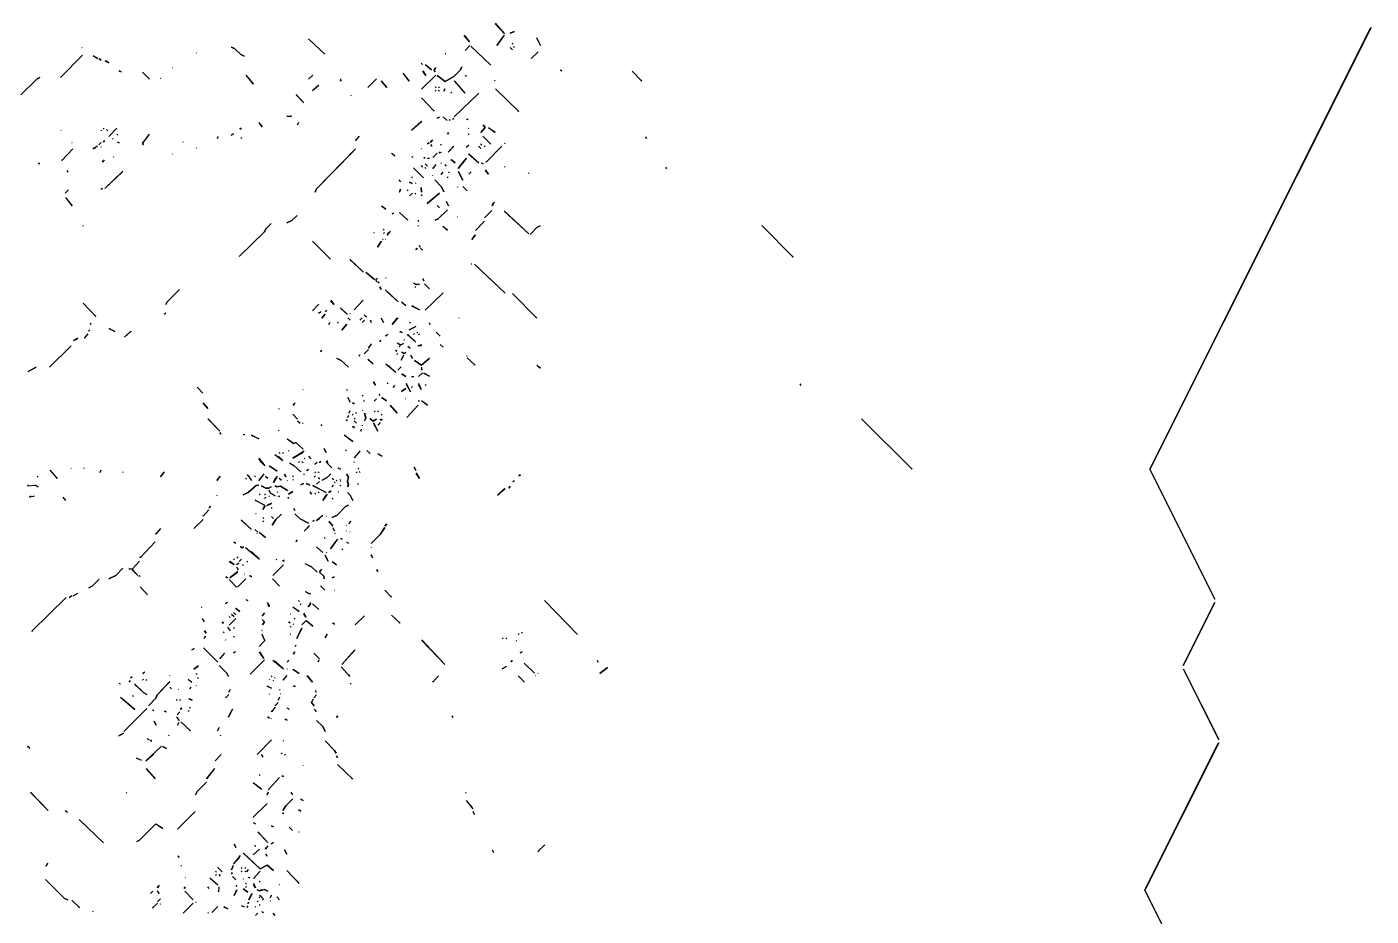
# Model space of a CAD drawing. Extents: x 1 to 2775, y -31 to 2075.
# Drawn here: x 2141.6 to 2613.7, y 638.9 to 951.4 of the extents above; entities that cross this region are included whole.
import ezdxf

# ---------------------------------------------------------------- set-up
doc = ezdxf.new("R2010")
doc.units = 0
doc.layers.add('LINEWORK', color=4, linetype='CONTINUOUS')

msp = doc.modelspace()

# ---------------------------------------------------------------- linework, layer by layer
at = {"layer": 'LINEWORK'}
for points in [[(2306, 952.6667), (2309.3333, 949), (2306, 952.5)], [(2312.6667, 949.8333), (2311.3333, 949.1667), (2312.8333, 949.8333)], [(2613.6667, 951.1667), (2536, 796), (2558.8333, 750.3333), (2536, 796), (2613.5, 951)], [(2213.3333, 944.3333), (2214.5, 943.8333), (2216.6667, 941.6667), (2217.8333, 941.1667), (2216.6667, 941.6667), (2214.5, 943.8333), (2213.5, 944.3333)], [(2240.5, 947.1667), (2246.1667, 941.8333), (2240.6667, 947)], [(2295.1667, 948.5), (2297, 946.1667), (2295.1667, 948.3333)], [(2297.1667, 944.8333), (2295.5, 943.1667)], [(2297.5, 944.6667), (2304.5, 938), (2297.6667, 944.5)], [(2309.1667, 948.5), (2306.6667, 944.8333), (2309.1667, 948.3333)], [(2312, 945.6667), (2312.3333, 945.3333)], [(2312.5, 944.5), (2312.8333, 944.1667)], [(2320.5, 947.6667), (2322, 944.8333), (2320.6667, 947.5)], [(2161.1667, 941.5), (2153.3333, 933.6667)], [(2160.8333, 944.1667), (2161, 944)], [(2164.8333, 941.3333), (2166.3333, 940.3333), (2165, 941.1667)], [(2166.8333, 940.3333), (2167.6667, 939.6667), (2167, 940.1667)], [(2169, 939.5), (2170.3333, 938.8333), (2169.1667, 939.5)], [(2201.1667, 942.3333), (2201, 942.1667)], [(2288.5, 942), (2288.6667, 942)], [(2311.3333, 944.1667), (2312.1667, 943.3333)], [(2321.1667, 942.6667), (2318.6667, 940.3333), (2321, 942.5)], [(2173.8333, 936), (2174.6667, 935.6667), (2174, 936)], [(2182.1667, 935.5), (2184.6667, 933)], [(2192.8333, 937.1667), (2192.6667, 937)], [(2273.6667, 935.1667), (2275.8333, 932.3333), (2273.8333, 935)], [(2280, 938.6667), (2280.5, 938.1667)], [(2280.6667, 936), (2281.6667, 934.3333), (2280.6667, 935.8333)], [(2281.5, 938.1667), (2283.6667, 936.3333), (2281.6667, 938)], [(2285.1667, 937.1667), (2284.6667, 936.3333), (2285, 935.6667), (2284.6667, 936.1667), (2285, 937)], [(2294.3333, 937.3333), (2293.8333, 936.3333), (2291.5, 934), (2288.5, 932.1667), (2285.6667, 934.3333), (2288.5, 932.1667), (2291.5, 934), (2293.8333, 936.3333), (2294.1667, 937.1667)], [(2328.8333, 936.3333), (2329.5, 936), (2329, 936.1667)], [(2354.1667, 935.8333), (2357.5, 932.3333), (2357.3333, 932.6667)], [(2146.1667, 933.6667), (2145.1667, 933.1667), (2139.5, 927.5), (2145.1667, 933.1667), (2146, 933.5)], [(2188.5, 933.3333), (2188.3333, 933.1667)], [(2218.5, 934.5), (2221.1667, 931.3333), (2218.6667, 934.3333)], [(2242, 934.5), (2240.5, 933)], [(2244.1667, 931), (2241.8333, 929), (2244, 930.8333)], [(2251.6667, 933.1667), (2251.8333, 932.3333), (2251.6667, 932.6667)], [(2264.3333, 933.1667), (2261.3333, 930.1667)], [(2266, 932.5), (2268, 930.1667), (2266.1667, 932.3333)], [(2285.1667, 934.5), (2280.1667, 929.5)], [(2285, 930.3333), (2285.3333, 930)], [(2286.5, 930.3333), (2286.1667, 930)], [(2291.6667, 932.5), (2295.5, 928.1667), (2291.8333, 932.3333)], [(2295.5, 934.5), (2296, 934)], [(2305.8333, 932.6667), (2306, 932.5)], [(2236.1667, 927.6667), (2238.8333, 924.6667), (2236.1667, 927.5)], [(2255.3333, 927.5), (2255.5, 927.3333)], [(2280.1667, 926.5), (2284.6667, 921.8333), (2284.5, 922.1667)], [(2285.3333, 929.1667), (2285, 928.8333)], [(2286.1667, 929.1667), (2286.5, 928.8333)], [(2288.3333, 929.6667), (2288, 928.8333), (2288.3333, 929.5)], [(2290.8333, 928.5), (2290.5, 928.1667)], [(2300.3333, 928.1667), (2291.6667, 919.8333), (2300.1667, 928)], [(2306.1667, 929.6667), (2314.3333, 921.6667), (2314, 921.8333)], [(2223, 917.8333), (2224.1667, 916.3333), (2223.1667, 917.6667)], [(2234.5, 920.1667), (2234, 919.8333), (2232.8333, 920), (2234.3333, 920)], [(2237, 917.8333), (2236.6667, 917), (2237, 917.6667)], [(2280.1667, 918.3333), (2276.6667, 915.1667), (2280.3333, 918.3333)], [(2286.3333, 919.6667), (2285.6667, 919.3333), (2286.5, 919.6667)], [(2287.8333, 919.8333), (2289.1667, 918.5)], [(2290.1667, 918.8333), (2289.8333, 918.6667), (2290.3333, 918.8333)], [(2291.5, 919.1667), (2291.1667, 919), (2291.6667, 919.1667)], [(2296, 919), (2296.5, 918.8333), (2296.1667, 919)], [(2301.8333, 917), (2302.5, 916), (2301, 914.3333), (2302.5, 916), (2301.6667, 916.8333)], [(2303.6667, 916), (2306, 914.3333), (2303.8333, 915.8333)], [(2153.5, 915.1667), (2153.6667, 915)], [(2167.6667, 915.1667), (2167.6667, 914.8333)], [(2168.3333, 915.8333), (2168.6667, 915.5)], [(2169, 911.3333), (2168.3333, 911), (2168.8333, 911.1667)], [(2169.5, 915.3333), (2170, 914.8333)], [(2173.1667, 915.8333), (2170.3333, 912.8333), (2173, 915.6667)], [(2171.6667, 912.1667), (2171.8333, 912)], [(2173.1667, 913.6667), (2173.5, 913.3333)], [(2184.5, 913.6667), (2182.1667, 910.5), (2182.5, 910), (2182.1667, 910.5), (2184, 912.6667), (2184.3333, 913.5)], [(2208.6667, 912.8333), (2208.5, 912.1667), (2208.6667, 912.5)], [(2214.1667, 913.8333), (2213.3333, 913.3333), (2214, 913.6667)], [(2216.8333, 915.8333), (2216.3333, 915.5), (2217, 915.8333)], [(2216.6667, 912.5), (2217, 912.1667)], [(2258.3333, 913), (2257, 911.5), (2257.1667, 911.8333)], [(2284, 911.6667), (2283.3333, 910.8333), (2283.8333, 911.5)], [(2289.3333, 914.3333), (2289.6667, 913.6667), (2289.3333, 914.1667)], [(2296.5, 913.8333), (2296.8333, 913.5)], [(2296.6667, 915.8333), (2296.8333, 915.6667)], [(2301.6667, 913), (2304.5, 910.1667)], [(2358.8333, 912.8333), (2359.1667, 912.1667), (2359, 912.6667)], [(2157.6667, 908.5), (2153.8333, 904.5), (2154, 904.8333)], [(2157.3333, 910.8333), (2157.5, 910.6667)], [(2166.3333, 909.5), (2164.8333, 908.5), (2165.8333, 909)], [(2167.6667, 910.8333), (2166.8333, 910)], [(2167.5, 909.3333), (2167.6667, 909.1667)], [(2173.3333, 911), (2174, 910.6667), (2173.5, 910.8333)], [(2192.6667, 906.8333), (2192.8333, 906.6667)], [(2196.5, 911), (2196.3333, 910.8333)], [(2201, 909), (2201.1667, 908.8333)], [(2257, 908.5), (2243.3333, 894.5), (2242.8333, 893.3333), (2243.3333, 894.5), (2256.1667, 907.6667)], [(2269.6667, 907), (2270.8333, 906), (2269.8333, 906.8333)], [(2280.1667, 908.6667), (2280, 908.5)], [(2282.8333, 910.6667), (2282.3333, 910.3333), (2283, 910.6667)], [(2283.5, 910.1667), (2283.8333, 909.5), (2283.5, 910)], [(2285.6667, 907), (2284.1667, 905.5)], [(2286.6667, 907.3333), (2286.3333, 907.1667), (2287.1667, 907.3333)], [(2287.1667, 910.1667), (2286.8333, 909.8333)], [(2291.5, 909.5), (2289.5, 907.3333), (2291.3333, 909.3333)], [(2296.8333, 909.8333), (2296, 909.1667), (2296.3333, 909.3333)], [(2296.6667, 906.8333), (2300.3333, 903.6667), (2296.8333, 906.8333)], [(2300.1667, 909.5), (2301, 908.6667)], [(2300.8333, 910.3333), (2301.3333, 909.8333)], [(2302.1667, 909.6667), (2302.5, 909.3333)], [(2308.3333, 909.5), (2302.8333, 903.8333), (2303, 904.1667)], [(2309.5, 910.5), (2309.3333, 910.3333)], [(2145.5, 903.6667), (2146.1667, 903.3333), (2145.6667, 903.5)], [(2168.6667, 904.6667), (2168.1667, 903.8333), (2168.5, 904.5)], [(2171.8333, 905.8333), (2172, 905.6667)], [(2276.6667, 905.8333), (2277.1667, 905.6667), (2276.8333, 905.8333)], [(2277.3333, 901.8333), (2280.8333, 898.3333)], [(2280, 902.6667), (2280.5, 902.1667)], [(2280.8333, 905.5), (2281.3333, 905.3333), (2281, 905.5)], [(2281.3333, 902), (2281.6667, 901.6667)], [(2281.5, 903.3333), (2282.3333, 902.5)], [(2282.1667, 905.3333), (2283, 905.1667), (2282.6667, 905.3333)], [(2285.1667, 903), (2284.1667, 901.6667), (2284.3333, 902.1667)], [(2287, 903.5), (2287.1667, 903.5)], [(2288.3333, 903), (2288.8333, 902.5)], [(2290.5, 904.8333), (2292, 903.6667), (2290.6667, 904.6667)], [(2296, 905.3333), (2293, 901.6667), (2295.8333, 905.1667)], [(2301.1667, 903.6667), (2301.8333, 903.3333), (2301.3333, 903.5)], [(2309.3333, 902.3333), (2309.5, 902.1667)], [(2366, 902.1667), (2366.1667, 901.6667), (2366, 902)], [(2155.6667, 901), (2156, 900.3333), (2155.8333, 900.8333)], [(2175.3333, 900.6667), (2169, 894.6667), (2175.1667, 900.5)], [(2272.1667, 897.6667), (2272.8333, 897)], [(2277, 898.6667), (2276.6667, 898.3333)], [(2284, 899.3333), (2284, 899.1667)], [(2284.8333, 897.6667), (2287.1667, 895.1667), (2288, 893.5), (2287.1667, 895.1667), (2285, 897.5)], [(2287.6667, 900.3333), (2287, 899.5), (2287.5, 900.1667)], [(2289.5, 898.6667), (2289.1667, 898.3333)], [(2290, 900.5), (2289.6667, 900.1667)], [(2293, 900.6667), (2294.6667, 897.5), (2293.1667, 900.5)], [(2297.6667, 900.5), (2296.8333, 899.6667)], [(2302.5, 901.1667), (2303.6667, 899.6667), (2302.6667, 901)], [(2317.8333, 900), (2317.6667, 899.8333)], [(2156.1667, 894.1667), (2155, 893)], [(2168.1667, 894.6667), (2167.5, 894.3333), (2168, 894.5)], [(2272.8333, 894.3333), (2272.5, 893.3333), (2272.6667, 894.1667)], [(2275.1667, 894.1667), (2275.5, 893.8333)], [(2275.8333, 896.8333), (2276.8333, 896.3333), (2276, 896.8333)], [(2277, 893), (2276, 892)], [(2277.8333, 893), (2278.1667, 892.6667)], [(2278.1667, 896.5), (2278, 896.3333)], [(2280, 895), (2280.1667, 893.3333), (2280, 894.8333)], [(2280.1667, 892.5), (2280.3333, 892), (2280.1667, 892.3333)], [(2286.5, 893), (2282.1667, 889.3333), (2286.3333, 892.8333)], [(2292.8333, 895.1667), (2292.6667, 895)], [(2294.6667, 895.3333), (2296.1667, 893.8333)], [(2155.1667, 891.5), (2157.5, 888.5), (2155.3333, 891.3333)], [(2266.1667, 888.5), (2267.6667, 887.3333), (2266.3333, 888.3333)], [(2285.6667, 888.6667), (2286.5, 887.8333)], [(2288.8333, 890.1667), (2289.6667, 888.5), (2289, 890)], [(2305.6667, 889.8333), (2305, 888.5), (2305.5, 889.6667)], [(2236.5, 885.1667), (2234.6667, 883.3333), (2232.8333, 882.5), (2234.6667, 883.3333)], [(2270.3333, 886), (2269.8333, 885.6667), (2270.5, 886)], [(2272.5, 886.1667), (2275.3333, 883.5), (2275, 883.6667)], [(2279.1667, 883.5), (2279, 883), (2279.1667, 883.3333)], [(2289.3333, 887.1667), (2286, 884), (2285, 883.5), (2286, 884), (2289.1667, 887)], [(2292.6667, 884.6667), (2292.8333, 884.5)], [(2302.3333, 883.1667), (2299.1667, 879.8333), (2302.1667, 883)], [(2304.8333, 886.8333), (2302.3333, 884.3333)], [(2309.1667, 886.6667), (2317.8333, 878.6667), (2309.3333, 886.6667)], [(2161.1667, 881.6667), (2161.3333, 881.5)], [(2227.3333, 882.3333), (2225.5, 880.5), (2225, 879.3333), (2216.1667, 870.6667), (2225, 879.3333), (2225.5, 880.5)], [(2263.3333, 879.1667), (2263.5, 879)], [(2267, 880.3333), (2266.6667, 880)], [(2267.1667, 879.1667), (2266.8333, 878.8333)], [(2269.1667, 879.6667), (2268.1667, 878.1667), (2268.6667, 879.1667)], [(2278.8333, 881.6667), (2279.1667, 881.3333)], [(2287.6667, 881.3333), (2289.3333, 880), (2287.8333, 881.1667)], [(2299.1667, 878.3333), (2297.8333, 876.6667), (2299, 878.1667)], [(2321.8333, 881.5), (2320.8333, 881), (2318.3333, 878.5), (2320.8333, 881), (2322, 881.5)], [(2399.6667, 881.6667), (2410.6667, 870.5), (2410.5, 870.8333)], [(2241.8333, 876.1667), (2248.1667, 869.8333)], [(2266.1667, 876.1667), (2264.6667, 874), (2266, 876)], [(2266.5, 876.8333), (2266.6667, 876.8333)], [(2267.5, 876.8333), (2267.6667, 876.8333)], [(2278.6667, 873.5), (2278.1667, 873.1667), (2278.8333, 873.5)], [(2279.3333, 874.6667), (2279.6667, 874), (2279.5, 874.5)], [(2279.8333, 873.6667), (2280.5, 873)], [(2255, 869.6667), (2259.8333, 865.1667), (2255.1667, 869.6667)], [(2260.6667, 865.1667), (2263.6667, 862.6667), (2260.8333, 865)], [(2297.6667, 868.1667), (2297.8333, 868.1667)], [(2298.8333, 868), (2309.5, 857.8333), (2299, 867.8333)], [(2264.6667, 863), (2264.1667, 862.5), (2264.5, 861.8333), (2264.1667, 862.5)], [(2264.8333, 861.8333), (2265.3333, 861.5), (2265, 861.6667)], [(2265.5, 860.1667), (2266, 859.1667), (2265.5, 860)], [(2267.6667, 863.1667), (2267.5, 863)], [(2277.3333, 861.3333), (2278.3333, 860.8333), (2279.5, 861), (2278.3333, 860.8333), (2277.5, 861.3333)], [(2278.1667, 860.1667), (2277.8333, 859.8333)], [(2280.6667, 863), (2281, 862.1667), (2280.6667, 862.8333)], [(2281.1667, 861.1667), (2283, 859.3333)], [(2195.1667, 859.1667), (2190.8333, 854.8333), (2190.3333, 853.8333), (2190.8333, 854.8333)], [(2248.3333, 855.3333), (2249.3333, 853.8333), (2248.3333, 855.1667)], [(2259.6667, 855.3333), (2256.5, 852), (2259.5, 855.1667)], [(2267.5, 859), (2272, 854.8333), (2268.1667, 858.3333)], [(2273.1667, 854.8333), (2274.6667, 853.5), (2273.3333, 854.6667)], [(2287.8333, 858), (2281.5, 851.8333), (2287.6667, 857.8333)], [(2312.1667, 857.6667), (2320.6667, 849), (2320.5, 849.3333)], [(2161.3333, 854.3333), (2165.8333, 849.6667), (2165.6667, 850)], [(2190.3333, 850.8333), (2189.8333, 850.3333)], [(2244.1667, 854), (2241.8333, 851.6667)], [(2244.8333, 851.3333), (2244, 850.8333), (2244.6667, 851.1667)], [(2246.3333, 850.5), (2245.1667, 849), (2246.1667, 850.3333)], [(2246.8333, 851.8333), (2246.3333, 851.3333)], [(2251.6667, 852.6667), (2254.1667, 850.3333), (2251.8333, 852.5)], [(2255.1667, 850.6667), (2255, 850.5)], [(2260, 850.1667), (2260.8333, 849.5), (2260.5, 849.6667)], [(2276.6667, 853.3333), (2279.5, 852), (2276.8333, 853.3333)], [(2164.1667, 847.1667), (2163.8333, 847), (2164.3333, 847.1667)], [(2170.3333, 845.5), (2172.5, 844.3333), (2170.5, 845.3333)], [(2248, 847.5), (2247.6667, 846.8333), (2247.8333, 847.3333)], [(2251, 847.6667), (2250.6667, 847.3333)], [(2254, 847), (2252.1667, 844.8333), (2253.8333, 846.8333)], [(2254.3333, 849.1667), (2255.1667, 848.3333)], [(2259.3333, 849.1667), (2258.5, 848.3333)], [(2260.1667, 848.3333), (2259.3333, 847.5)], [(2262.1667, 848.5), (2262.5, 847.5), (2262.3333, 848.3333)], [(2266, 849.1667), (2266.8333, 847.5), (2266.1667, 849)], [(2271.8333, 849.1667), (2269.8333, 846.8333), (2271.6667, 849)], [(2278.1667, 846.1667), (2275.8333, 845), (2278, 846)], [(2276, 847.6667), (2276.3333, 847.3333)], [(2282.8333, 847.5), (2283.1667, 846.8333), (2283, 847.3333)], [(2293.3333, 849.1667), (2293.3333, 849)], [(2159.5, 842), (2158, 841.1667), (2159.3333, 841.8333)], [(2163, 843.5), (2161.6667, 842), (2162.8333, 843.3333)], [(2163.6667, 845), (2163.1667, 844.5)], [(2178.1667, 844.5), (2175.8333, 842.3333), (2178, 844.3333)], [(2265.8333, 841.3333), (2265.5, 840.8333), (2265.6667, 841.1667)], [(2268.3333, 843.3333), (2267.5, 842.8333), (2268.1667, 843.1667)], [(2271.6667, 840.3333), (2272.8333, 839.6667), (2273.8333, 840.1667), (2273, 839.6667), (2271.8333, 840.1667)], [(2272.5, 844.3333), (2273.3333, 844), (2272.6667, 844.3333)], [(2274.1667, 841.5), (2274, 841.3333)], [(2275.1667, 843.3333), (2278.1667, 840.6667), (2275.3333, 843.3333)], [(2277.6667, 843.6667), (2277.3333, 843.3333)], [(2278.8333, 844.1667), (2278.5, 843.8333)], [(2279.5, 843.5), (2279.1667, 843.1667)], [(2285.3333, 844.1667), (2286.6667, 842.6667), (2286.5, 843)], [(2157.1667, 839.3333), (2149.5, 831.8333), (2157, 839.1667)], [(2245.1667, 837.6667), (2244.6667, 837.3333), (2245, 837.5)], [(2258.5, 836.1667), (2258.3333, 835.6667), (2258.5, 836)], [(2261.5, 838), (2260, 836.5)], [(2262.5, 840), (2261.5, 838.5), (2262, 839.5)], [(2271, 837.8333), (2271.5, 837.5), (2271.1667, 837.6667)], [(2271.8333, 836.6667), (2271.5, 836.3333)], [(2272.6667, 839.3333), (2272.3333, 839)], [(2273.8333, 836), (2273, 834.3333), (2273.8333, 835.8333)], [(2273.1667, 837.1667), (2274, 836.6667), (2274.6667, 837), (2274, 836.6667), (2273.3333, 837)], [(2275.3333, 839.1667), (2276.1667, 838.5), (2275.5, 839)], [(2276.3333, 836), (2277, 834.8333), (2276.5, 835.8333)], [(2280.3333, 839.6667), (2278.8333, 839.3333), (2280.1667, 839.5)], [(2286.6667, 839.8333), (2287.8333, 838.8333), (2287.5, 839)], [(2296, 835.8333), (2296.1667, 835.6667)], [(2144.8333, 831.8333), (2142, 830.3333), (2144.6667, 831.6667)], [(2250.3333, 835), (2252, 834.1667), (2254.5, 831.8333), (2252, 834.1667), (2250.5, 834.8333)], [(2261.3333, 834.6667), (2263.1667, 833), (2261.5, 834.5)], [(2267.5, 832.8333), (2268.6667, 832.3333), (2271.1667, 830), (2267.6667, 832.8333)], [(2273, 832), (2271.8333, 830.8333)], [(2283, 835), (2280.1667, 832.5), (2277.6667, 834.1667), (2280.1667, 832.5), (2282.8333, 834.8333)], [(2280.1667, 831.8333), (2280.3333, 830.8333), (2280.1667, 831.1667)], [(2296.1667, 835.1667), (2299, 832.5), (2298.6667, 832.6667)], [(2320.6667, 832.5), (2322, 831.5), (2320.8333, 832.3333)], [(2263.3333, 826.8333), (2264, 825.5), (2263.3333, 826.6667)], [(2268.1667, 826.3333), (2268.5, 826)], [(2273.1667, 829.5), (2274.6667, 828.5), (2273.3333, 829.3333)], [(2274.8333, 826.1667), (2276.3333, 823.1667), (2274.8333, 826)], [(2276.6667, 828.5), (2277.5, 828.5)], [(2280.5, 829.8333), (2279.1667, 828.5)], [(2279.1667, 826.1667), (2280, 824), (2279.1667, 825.6667)], [(2280.8333, 829.6667), (2283, 828.6667), (2281, 829.6667)], [(2201.3333, 824.8333), (2203.3333, 822.6667), (2201.5, 824.6667)], [(2238.6667, 824), (2238.5, 823.8333)], [(2253.8333, 824), (2254.1667, 823.6667)], [(2259.3333, 822), (2259.6667, 821.6667)], [(2265.1667, 822.3333), (2265.5, 821.8333), (2265.3333, 822.1667)], [(2270.6667, 825.3333), (2270.3333, 824.6667), (2270.5, 825.1667)], [(2274.6667, 824.3333), (2273.1667, 823.3333), (2274.5, 824.1667)], [(2277, 825), (2276.6667, 824.6667)], [(2281.8333, 825.6667), (2281.5, 825.3333)], [(2413, 826), (2413.3333, 825.3333), (2413.1667, 825.8333)], [(2203.5, 819.3333), (2205.1667, 817.3333), (2203.5, 819.1667)], [(2230, 817.3333), (2230.1667, 817.1667)], [(2235.6667, 819.3333), (2235.1667, 818.3333), (2235.5, 819.1667)], [(2254.1667, 821.3333), (2255.1667, 819.5), (2254.3333, 821.1667)], [(2255.8333, 819.3333), (2256.5, 819), (2256, 819.3333)], [(2259.8333, 820.1667), (2260.1667, 819.8333)], [(2264.3333, 820.6667), (2263.5, 819.8333)], [(2266.1667, 821.1667), (2267.8333, 820), (2266.3333, 821)], [(2269.1667, 818.5), (2271.6667, 815.6667), (2269.3333, 818.3333)], [(2274.5, 820.8333), (2274.6667, 820.8333)], [(2279, 818.5), (2275, 814.1667), (2278.8333, 818.3333)], [(2279.3333, 820), (2279, 819.8333), (2279.5, 820)], [(2280.1667, 820.1667), (2282.3333, 818.5), (2280.6667, 819.6667)], [(2205.1667, 813.6667), (2209.3333, 809.3333), (2205.3333, 813.5)], [(2235, 815.3333), (2236.6667, 813.5), (2236.5, 813.8333)], [(2236.6667, 813), (2237.5, 812.1667)], [(2238.3333, 812.1667), (2238.6667, 812.1667)], [(2254.1667, 813.3333), (2253.6667, 813), (2254, 813.1667)], [(2254.5, 814.8333), (2254.1667, 814.1667), (2254.5, 814.6667)], [(2255, 816.5), (2254.6667, 815.6667), (2255, 816.3333)], [(2256.1667, 815.3333), (2255.8333, 815)], [(2256.8333, 813.8333), (2256.5, 813.5)], [(2256.5, 813), (2257.3333, 812.1667)], [(2257.3333, 815.8333), (2257, 815.5)], [(2259.3333, 816.6667), (2259.5, 816.5)], [(2260.1667, 815.8333), (2260.6667, 814), (2260.1667, 813), (2260.6667, 813.8333), (2260.1667, 815.6667)], [(2262, 813.8333), (2263.1667, 812.8333), (2264.3333, 813.5), (2263.1667, 812.8333), (2262.1667, 813.6667)], [(2263.3333, 812.3333), (2264.8333, 809.3333), (2263.3333, 812.1667)], [(2263.5, 816.5), (2263.8333, 816.1667)], [(2265, 816.5), (2264.6667, 816.1667)], [(2265.6667, 812.3333), (2264.8333, 811.5)], [(2265.5, 813.5), (2265.8333, 813.1667), (2266.3333, 813.5), (2265.8333, 813.1667)], [(2266, 815.3333), (2266.3333, 815)], [(2434.6667, 813.6667), (2452.5, 796), (2452.1667, 796.1667)], [(2209.3333, 808.8333), (2209.6667, 808.3333), (2209.5, 808.6667)], [(2217.5, 808.3333), (2218, 808), (2217.6667, 808.1667)], [(2220.3333, 808), (2223, 806.6667), (2220.5, 807.8333)], [(2230.1667, 809.6667), (2230, 809.5)], [(2244.8333, 811.6667), (2245.1667, 811.1667), (2245, 811.5)], [(2253, 808), (2256, 805.6667), (2253.1667, 807.8333)], [(2255.8333, 811), (2256.6667, 810.6667), (2256, 811)], [(2259, 810), (2258.8333, 809.3333), (2259, 809.6667)], [(2259.3333, 811.5), (2259.3333, 811.1667)], [(2232.8333, 806.5), (2233.8333, 806.1667), (2235.1667, 805), (2236, 805.3333), (2238.6667, 803), (2236, 805.3333), (2235.1667, 805), (2233, 806.5)], [(2245.8333, 803.3333), (2246.6667, 801.8333), (2246, 803.1667)], [(2253.5, 802.8333), (2253.8333, 802.5)], [(2223, 799.8333), (2225.1667, 797.1667), (2223.5, 798.8333), (2223.1667, 799.6667)], [(2228.6667, 801.1667), (2231.5, 799), (2230.3333, 800.1667), (2229.1667, 800.6667)], [(2230.1667, 801.8333), (2230.5, 801.5)], [(2231.6667, 801.8333), (2231.3333, 801.5)], [(2233.6667, 802.5), (2233.5, 802.3333)], [(2233.8333, 798.1667), (2235.3333, 797.3333), (2237.8333, 795), (2235.3333, 797.3333), (2234.1667, 797.8333)], [(2239, 802.3333), (2235, 799.8333), (2238.6667, 802)], [(2237.3333, 798.6667), (2237, 798.3333)], [(2238.1667, 798.6667), (2238.6667, 798.1667)], [(2239, 799.8333), (2239.1667, 799.6667)], [(2240.5, 800.5), (2241.3333, 799.6667)], [(2243.5, 798.3333), (2242.6667, 797.6667), (2243.3333, 798.1667)], [(2244.8333, 798.6667), (2244.3333, 798.3333), (2244.6667, 798.5)], [(2247, 799), (2247.1667, 798), (2248.6667, 796.5), (2247.1667, 798), (2246.8333, 798.8333)], [(2256.5, 798.5), (2256.3333, 798.3333)], [(2258.5, 802.3333), (2256.5, 800), (2258.6667, 802.3333)], [(2261, 802.5), (2262.1667, 801.5), (2261.8333, 801.6667)], [(2264.8333, 801.5), (2266.3333, 800.5), (2265.3333, 801)], [(2145.5, 793.5), (2145.1667, 793.1667)], [(2149.6667, 795.6667), (2152.3333, 792.6667), (2149.8333, 795.5)], [(2157, 796.3333), (2157.1667, 796.1667)], [(2161.6667, 796.3333), (2161.5, 796.1667)], [(2167.5, 795.6667), (2167.1667, 794.8333), (2167.5, 795.5)], [(2175.3333, 795), (2175.3333, 794.8333)], [(2189.8333, 795), (2188.5, 793.3333), (2189.6667, 794.8333)], [(2209.5, 793.5), (2208.3333, 792), (2209.3333, 793.3333)], [(2219, 794.1667), (2220.5, 792), (2219.5, 793.6667)], [(2221.5, 793.6667), (2221.8333, 793.3333)], [(2224.8333, 794.3333), (2223, 792), (2224.8333, 794.1667)], [(2225.3333, 793.5), (2226.1667, 792.8333), (2225.8333, 793)], [(2226.6667, 797.1667), (2229.5, 795.3333), (2226.8333, 797)], [(2229.5, 793.5), (2228.1667, 791.3333), (2229, 793)], [(2232, 794.3333), (2232.5, 793.3333), (2232, 794.1667)], [(2234.8333, 793.6667), (2235.1667, 793.3333)], [(2238.8333, 794.3333), (2238.8333, 794)], [(2240.5, 795.8333), (2239.8333, 795.5), (2240.3333, 795.6667)], [(2243, 793.6667), (2242.5, 793.1667)], [(2242.6667, 795), (2243, 794.6667)], [(2244.1667, 795), (2243.8333, 794.6667)], [(2248.3333, 794.3333), (2247, 793), (2245.3333, 792.1667), (2247, 793)], [(2250.8333, 796.5), (2251.6667, 796), (2251, 796.3333)], [(2253.8333, 794.3333), (2254.5, 793.1667), (2254.1667, 791.8333), (2254.5, 790.3333), (2254.1667, 789.8333), (2254.5, 790.3333), (2254.1667, 791.6667), (2254.5, 793.1667), (2254, 794.1667)], [(2257.1667, 795), (2257.5, 794.6667)], [(2257.8333, 796.3333), (2258.1667, 796)], [(2258.3333, 795.1667), (2258.6667, 794.8333)], [(2277.5, 796.8333), (2278.1667, 795.5), (2277.6667, 796.6667)], [(2278.3333, 794.6667), (2279.5, 792.6667), (2278.3333, 794.5)], [(2314.8333, 794), (2314.3333, 793.6667), (2315, 794)], [(2142.1667, 790.3333), (2141.8333, 790.1667), (2144.5, 790.3333), (2145.5, 789.8333), (2144.5, 790.3333)], [(2222.1667, 790.3333), (2219.3333, 787.8333), (2217.5, 787), (2219.3333, 787.8333), (2222.1667, 790.3333), (2223, 790.3333)], [(2218.3333, 792.8333), (2218.6667, 792.5)], [(2223.8333, 790.1667), (2225.5, 789.3333), (2226.5, 789.3333), (2227.3333, 789.8333), (2226.5, 789.3333), (2225.5, 789.3333), (2224, 790.1667)], [(2226.5, 788.6667), (2227.1667, 787.5), (2228.8333, 786.6667), (2227.1667, 787.5), (2226.6667, 788.5)], [(2228.6667, 790.1667), (2229.3333, 789.8333), (2230.6667, 790), (2233.1667, 788.5), (2230.6667, 790), (2229.3333, 789.8333), (2228.8333, 790.1667)], [(2230.1667, 792.8333), (2231, 792.1667), (2230.6667, 792.3333)], [(2233, 792), (2233.1667, 791.8333)], [(2235.1667, 792.3333), (2235, 792.1667)], [(2238.6667, 791), (2237.8333, 790.5), (2238.8333, 791)], [(2239.6667, 791), (2241, 790.3333), (2239.8333, 791)], [(2241.8333, 790.3333), (2246.6667, 787.8333), (2242, 790.1667)], [(2244.3333, 791.6667), (2243.3333, 790.6667)], [(2243.8333, 793), (2244.3333, 792.5)], [(2249.1667, 790.3333), (2248.6667, 789.8333)], [(2248.8333, 792.8333), (2249.3333, 792.3333)], [(2249.5, 791.5), (2249.8333, 791.1667)], [(2250.1667, 792.1667), (2250.5, 791.8333)], [(2251.5, 792.3333), (2251.8333, 792)], [(2251.5, 790.3333), (2251.8333, 790)], [(2251.8333, 791.6667), (2251.6667, 791.5)], [(2257.6667, 791), (2258, 790.6667)], [(2309.3333, 789.1667), (2306.8333, 786.8333), (2309.5, 789.1667)], [(2311.3333, 790), (2310.8333, 789.3333), (2311.1667, 789.8333)], [(2312.6667, 792), (2312.3333, 791.5), (2312.5, 791.8333)], [(2143, 786.5), (2142.5, 786.1667), (2143, 786.5), (2144.1667, 786.3333), (2143.8333, 786.5)], [(2154.1667, 786.1667), (2155.1667, 785), (2155, 785.3333)], [(2208.3333, 786.8333), (2208.1667, 786.6667)], [(2221.6667, 785.1667), (2225, 783.3333), (2225.1667, 783), (2224.5, 781.8333), (2225.1667, 783), (2225, 783.3333), (2221.8333, 785)], [(2223.1667, 787.3333), (2223.5, 787)], [(2225.3333, 787.3333), (2225, 787)], [(2225.5, 786.1667), (2225, 785.6667)], [(2227.5, 784), (2225.8333, 783.1667), (2227.3333, 783.8333)], [(2226.8333, 786.6667), (2226.5, 786.3333)], [(2229.5, 788), (2229.6667, 787.8333)], [(2229.6667, 786.6667), (2230.3333, 786.3333), (2229.8333, 786.5)], [(2233.3333, 786.1667), (2233.5, 785.6667), (2233.3333, 786)], [(2235, 788.1667), (2233.5, 787.1667), (2234.8333, 788)], [(2241, 788), (2241.5, 787.1667), (2241.1667, 787.8333)], [(2243, 787.5), (2242.6667, 787.1667)], [(2244.1667, 788), (2243.8333, 787.6667)], [(2247, 787.1667), (2245.5, 785), (2246.8333, 787)], [(2248.5, 788.3333), (2247.6667, 787.8333), (2248.3333, 788.1667)], [(2248.8333, 785.8333), (2249.1667, 785.5)], [(2250.8333, 788.1667), (2251, 788)], [(2254.1667, 787.8333), (2255.1667, 786.8333), (2256, 785), (2255.1667, 786.8333)], [(2205.5, 781.6667), (2203.5, 779.5), (2203.6667, 779.8333)], [(2206, 783), (2205.6667, 782.3333), (2205.8333, 782.8333)], [(2221.8333, 780.5), (2222, 780.3333)], [(2224.5, 779), (2224.8333, 778.6667)], [(2227.3333, 782.5), (2227.6667, 782.1667)], [(2227.5, 779.3333), (2228.1667, 778.6667)], [(2231, 780.1667), (2229, 778.3333), (2227.6667, 776.3333), (2229, 778.3333), (2230.8333, 780)], [(2235.1667, 782.3333), (2235.6667, 781.5), (2235.3333, 782.1667)], [(2235.6667, 780.3333), (2237.5, 778.5), (2240.5, 777), (2237.5, 778.5)], [(2245.5, 779.6667), (2243.3333, 778), (2244.3333, 778.5)], [(2246.6667, 779.5), (2246.8333, 779.3333)], [(2254.5, 783.3333), (2253.5, 782.8333), (2250.5, 779.8333), (2248.8333, 779), (2250.5, 779.8333), (2253.5, 782.8333), (2254.3333, 783.1667)], [(2188.5, 775.1667), (2186.8333, 773.1667), (2187, 773.6667)], [(2203.5, 778.3333), (2200.1667, 775.1667), (2200.5, 775.3333)], [(2216.8333, 778.1667), (2220.5, 774.8333), (2217, 778)], [(2221.6667, 774.8333), (2222.6667, 773.8333)], [(2224.8333, 777.8333), (2224.5, 777.5)], [(2240.8333, 776.1667), (2239, 774.1667), (2240.6667, 776)], [(2242.5, 778), (2242, 777.6667), (2242.3333, 777.8333)], [(2247.6667, 777.6667), (2249, 776), (2247.6667, 777.5)], [(2249, 775.5), (2249.6667, 774.3333), (2249.1667, 775.3333)], [(2253.8333, 776.3333), (2253.6667, 776.1667)], [(2253.6667, 774.3333), (2253.8333, 774.1667)], [(2255.3333, 777.6667), (2254.5, 776.8333)], [(2267.3333, 775.5), (2265.6667, 773), (2262.5, 769.8333), (2265.6667, 773), (2267.1667, 775.3333)], [(2268, 776.8333), (2267.3333, 776), (2267.8333, 776.6667)], [(2186.6667, 770.5), (2181.3333, 764.8333), (2181.5, 765.3333)], [(2214.1667, 770.3333), (2214.8333, 770), (2214.3333, 770.3333)], [(2222.5, 773.5), (2222.3333, 773.3333)], [(2223.1667, 773.8333), (2225.3333, 772), (2223.3333, 773.6667)], [(2236.5, 771.1667), (2236.1667, 770.5), (2236.3333, 771)], [(2246, 772), (2246.3333, 771.6667)], [(2250.6667, 771.3333), (2248.1667, 768), (2250.5, 771.1667)], [(2249.6667, 773.5), (2249.8333, 773.3333)], [(2251.6667, 771.6667), (2252.3333, 771.3333), (2251.8333, 771.6667)], [(2253.8333, 770.3333), (2254.5, 770), (2254, 770.1667)], [(2255, 774), (2255.1667, 773.8333)], [(2215.8333, 765.1667), (2215.3333, 764.6667)], [(2216.5, 768.8333), (2217.1667, 768.3333), (2217.6667, 768.6667), (2217.1667, 768.3333), (2216.6667, 768.6667)], [(2218.3333, 768.5), (2223.3333, 764.3333), (2220.6667, 766.8333), (2219.5, 767.3333)], [(2243.3333, 768.6667), (2245.5, 766.6667), (2243.5, 768.5)], [(2246.1667, 765.8333), (2247.3333, 763.6667), (2246.3333, 765.6667)], [(2246.8333, 766.6667), (2246.6667, 766.5)], [(2252.1667, 768), (2252.5, 767.6667)], [(2262.5, 768.5), (2262.5, 768.3333)], [(2262.5, 766), (2263, 764.8333), (2262.5, 765.8333)], [(2175.3333, 761.1667), (2172.8333, 758.6667), (2170.3333, 757.5), (2172.8333, 758.6667)], [(2177.3333, 761), (2178.1667, 760.8333), (2177.5, 761)], [(2181.1667, 763.6667), (2178.5, 760.8333), (2180.5, 758.6667), (2178.6667, 760.5), (2178.6667, 761.1667)], [(2212.6667, 763.5), (2214.3333, 762.5), (2212.8333, 763.5)], [(2214.5, 764.5), (2214.1667, 764.1667)], [(2216, 763), (2215.1667, 762.5), (2215.8333, 762.8333)], [(2215.1667, 761.6667), (2215.8333, 760.6667), (2215.6667, 761.1667)], [(2217, 764.3333), (2216.1667, 763.5)], [(2217.3333, 762.5), (2217.6667, 762.1667)], [(2219.1667, 763.6667), (2218.8333, 763.3333)], [(2231.6667, 762.3333), (2228, 758.6667)], [(2229.1667, 764.3333), (2229.3333, 764.1667)], [(2231.6667, 764.1667), (2231.8333, 763.5), (2231.5, 764)], [(2239.1667, 762.8333), (2241.5, 761.6667), (2243.5, 759.8333), (2241.5, 761.6667), (2239.3333, 762.6667)], [(2245, 760.8333), (2244.3333, 759.8333), (2245.8333, 758.3333), (2246, 757.5), (2245.8333, 758.3333), (2244.3333, 759.8333), (2244.8333, 760.6667)], [(2248.8333, 763.5), (2250.3333, 762.3333), (2249, 763.3333)], [(2264.3333, 760.8333), (2264.8333, 760), (2264.5, 760.6667)], [(2167, 757.3333), (2164.5, 754.8333), (2163.3333, 754.3333), (2164.5, 754.8333)], [(2180.8333, 758.5), (2181.3333, 758.3333), (2181, 758.5)], [(2211.3333, 758.1667), (2212, 757.8333), (2211.5, 758.1667)], [(2212.6667, 757.1667), (2215.1667, 754.5), (2215, 754.8333)], [(2215.6667, 760), (2212.8333, 757.8333), (2215.5, 759.8333)], [(2218.5, 757.5), (2215.5, 754.5)], [(2217.8333, 759.1667), (2218, 759.1667)], [(2219.6667, 758.6667), (2220.5, 758.1667), (2219.8333, 758.5)], [(2227.8333, 757.5), (2230.3333, 754.8333), (2228, 757.3333)], [(2249.5, 758.1667), (2248.8333, 757.8333), (2249.6667, 758.1667)], [(2155.3333, 750.8333), (2143.3333, 739), (2143.6667, 739.1667)], [(2157.3333, 751.5), (2156.5, 750.8333), (2156.8333, 751)], [(2159.3333, 752.3333), (2157.8333, 751.5), (2159.1667, 752.1667)], [(2181.3333, 754.6667), (2184, 751.8333), (2181.5, 754.5)], [(2239.3333, 753), (2240.8333, 752.1667), (2241.1667, 752.3333), (2240.8333, 752.1667), (2239.5, 752.8333)], [(2244.6667, 755), (2246.1667, 753.5)], [(2249.5, 753.5), (2249.6667, 753.5)], [(2267.3333, 753.5), (2269.6667, 751), (2269.5, 751.3333)], [(2202.8333, 747.6667), (2203, 747.5)], [(2212, 749.1667), (2211.3333, 748.8333), (2211.8333, 749)], [(2214.8333, 747.1667), (2216.3333, 746), (2215, 747)], [(2218.5, 750.1667), (2219.1667, 749.8333), (2218.6667, 750)], [(2226, 749.1667), (2226.6667, 748), (2226.5, 747.6667), (2226.1667, 749)], [(2235, 747.6667), (2237.1667, 746), (2235.5, 747.1667)], [(2237, 749.8333), (2237.3333, 749.5)], [(2237.5, 748.6667), (2237.8333, 748.3333)], [(2241, 749.1667), (2241.3333, 748.8333), (2240.3333, 747.6667), (2241.3333, 748.8333)], [(2241.8333, 748.6667), (2244.1667, 746.6667), (2242, 748.5)], [(2323.3333, 749.8333), (2335, 737.8333), (2323.5, 749.6667)], [(2558.8333, 749.1667), (2547.6667, 727), (2558.6667, 749)], [(2203.1667, 743.5), (2203.8333, 742.3333), (2203.3333, 743.3333)], [(2210, 742.1667), (2210.6667, 741.8333), (2210.1667, 742.1667)], [(2212.6667, 744.1667), (2213, 743.8333)], [(2215, 743.5), (2212.6667, 741.1667)], [(2213.5, 745), (2214.3333, 744.1667)], [(2214.1667, 745.6667), (2215, 744.8333)], [(2225, 745.5), (2224.1667, 744.5), (2225, 745.3333)], [(2224.1667, 743.1667), (2225, 742.3333), (2224.3333, 741.3333), (2225, 742.3333)], [(2233.5, 742.3333), (2234, 742), (2233.6667, 742.1667)], [(2234.1667, 745.1667), (2234.3333, 745.1667)], [(2235, 741.6667), (2235.1667, 741.5)], [(2235.5, 743.6667), (2235.8333, 743.3333)], [(2239.6667, 742.8333), (2238.1667, 741.3333), (2239.6667, 742.8333), (2242, 740.8333), (2240, 742.5)], [(2238.8333, 745.5), (2239.5, 744), (2238.8333, 745.1667)], [(2248.8333, 742), (2249.6667, 741.5), (2249, 741.8333)], [(2260.1667, 744.5), (2256.8333, 741.3333), (2260, 744.3333)], [(2269.6667, 744.6667), (2272.6667, 741.8333), (2272.3333, 742)], [(2204.3333, 737.3333), (2203.8333, 736.5), (2204.1667, 737.1667)], [(2204, 739.3333), (2204.5, 738.3333), (2204, 739.1667)], [(2210.5, 738.8333), (2210.8333, 738.5)], [(2212, 740.5), (2213, 739.1667), (2212.8333, 739.6667)], [(2214.5, 740.3333), (2214.1667, 740)], [(2214.1667, 737.3333), (2214.5, 737)], [(2224, 738), (2225.1667, 735.8333), (2223.1667, 733.6667), (2225.1667, 735.8333), (2224.1667, 737.8333)], [(2224.1667, 739.3333), (2224, 739.1667)], [(2234.3333, 740.8333), (2234, 740.5)], [(2234, 738.1667), (2234.3333, 737.8333)], [(2238.1667, 740.1667), (2236.3333, 736.5), (2238, 740)], [(2247, 738), (2246.3333, 736.6667), (2247, 737.8333)], [(2308.5, 736.6667), (2308.8333, 736.3333)], [(2310.1667, 736.6667), (2309.8333, 736.3333)], [(2314.5, 738.1667), (2314.1667, 737.8333)], [(2315.6667, 738.6667), (2315.3333, 738.3333)], [(2200.3333, 733), (2199.5, 732.5), (2200.1667, 732.8333)], [(2203.6667, 733.1667), (2208.6667, 728.1667)], [(2211.3333, 736), (2211.1667, 735.8333)], [(2214.8333, 731.8333), (2214.1667, 731.5), (2214.6667, 731.6667)], [(2223.3333, 731.8333), (2224.8333, 729.5), (2223.3333, 731.6667)], [(2235.6667, 731.8333), (2235.1667, 731), (2235.5, 731.6667)], [(2236.1667, 734.1667), (2235.6667, 733.6667)], [(2256.8333, 732.5), (2252.1667, 727.3333), (2256.6667, 732.3333)], [(2280.3333, 736), (2288.3333, 727.3333), (2280.3333, 735.8333)], [(2313.3333, 735.8333), (2313.5, 735.6667)], [(2315.5, 731.8333), (2314.8333, 731.5), (2315.3333, 731.6667)], [(2211, 731.3333), (2209.3333, 729.5), (2209.5, 729.8333)], [(2225, 729), (2220, 724)], [(2228, 728.8333), (2231.6667, 725.8333), (2229, 728.3333), (2228.1667, 728.6667)], [(2233.5, 728.8333), (2233.1667, 728.1667), (2233.3333, 728.6667)], [(2242.3333, 731.3333), (2244.3333, 729.3333)], [(2244.1667, 729), (2243.8333, 728.3333), (2244.1667, 728.8333)], [(2312, 728.8333), (2311.6667, 728.3333), (2311.8333, 728.6667)], [(2316.1667, 727.8333), (2319.8333, 724.3333), (2316.3333, 727.6667)], [(2341.8333, 728.8333), (2342.1667, 728.1667), (2342, 728.6667)], [(2178.5, 723), (2178, 722.5)], [(2183, 724.6667), (2182.3333, 724.1667), (2182.6667, 724.3333)], [(2191.6667, 723.5), (2191.6667, 723.3333)], [(2201.8333, 726.8333), (2200.1667, 725.6667), (2201.6667, 726.6667)], [(2201, 724.1667), (2201.3333, 723.8333)], [(2201.5, 722.8333), (2201.8333, 722.5)], [(2209.1667, 727), (2211.8333, 724.3333), (2212.3333, 723.1667), (2211.8333, 724.3333)], [(2227.3333, 723.3333), (2227.6667, 723)], [(2228.5, 722.8333), (2228.8333, 722.5)], [(2232.8333, 723.5), (2231.5, 721.8333), (2232.8333, 723.3333)], [(2233, 725.8333), (2233, 725.6667)], [(2235, 725.6667), (2237.1667, 724.1667), (2235.1667, 725.5)], [(2240, 723.5), (2241.8333, 721.1667), (2240, 723.3333)], [(2252, 726.5), (2255, 723.1667), (2254.8333, 723.6667)], [(2286.1667, 723.3333), (2284.1667, 721.1667), (2284.3333, 721.5)], [(2310, 726.6667), (2308.5, 725.8333), (2309.8333, 726.5)], [(2314.1667, 723.3333), (2316.3333, 721.1667)], [(2320.3333, 723.5), (2320.1667, 723.3333)], [(2321.1667, 724.3333), (2321, 724.1667)], [(2345.5, 726.3333), (2342.8333, 724.1667), (2345.3333, 726.1667)], [(2547.6667, 725.8333), (2560.1667, 701), (2547.8333, 725.6667)], [(2173.8333, 720.8333), (2174.3333, 720.5), (2174, 720.6667)], [(2177.8333, 721.6667), (2177.3333, 721.1667)], [(2179.3333, 720.5), (2182.6667, 717.3333), (2183.6667, 716.8333), (2182.6667, 717.3333), (2179.5, 720.3333)], [(2182.5, 722.1667), (2182.1667, 721.8333)], [(2183.6667, 722), (2183.3333, 721.6667)], [(2191.8333, 721.3333), (2187.3333, 716.6667), (2186.8333, 715.5), (2184.3333, 712.8333), (2186.8333, 715.5), (2187.3333, 716.6667), (2191.6667, 721.1667)], [(2191.8333, 719.3333), (2192.3333, 718.8333)], [(2194.6667, 718.6667), (2194.8333, 718.5)], [(2198.1667, 722.1667), (2199.5, 721), (2198.3333, 722)], [(2199.1667, 719.3333), (2198.6667, 718.8333)], [(2201, 720), (2201.1667, 719.8333)], [(2213, 718.5), (2212.5, 717.6667), (2212.8333, 718.3333)], [(2225.8333, 719.8333), (2227.5, 719), (2226, 719.6667)], [(2226.6667, 722.1667), (2226.8333, 722)], [(2228, 721.8333), (2228.1667, 721.6667)], [(2230.3333, 718.5), (2230.5, 718.3333)], [(2235, 719.8333), (2235.8333, 719.6667), (2235.5, 719.8333)], [(2242.8333, 718.3333), (2243.1667, 717.6667), (2243, 718.1667)], [(2255.1667, 720.8333), (2255.5, 720.5)], [(2174.5, 715.8333), (2179.5, 711.5), (2175, 715.3333)], [(2178.6667, 716.5), (2179, 716.1667)], [(2194, 715), (2194.3333, 714.6667)], [(2195.5, 715), (2195.1667, 714.6667)], [(2198.3333, 715.3333), (2199.6667, 714.8333), (2198.6667, 715.3333)], [(2212.5, 716.8333), (2211.5, 715.6667), (2211.6667, 716)], [(2226.8333, 717), (2226.6667, 716.8333)], [(2229.8333, 714), (2228.8333, 712.8333), (2229, 713.1667)], [(2230.3333, 715.8333), (2229.8333, 714.8333), (2230.3333, 715.6667)], [(2230.5, 717.1667), (2230.6667, 717.1667)], [(2242.1667, 715.1667), (2241.5, 714), (2242.5, 712.8333), (2241.5, 714), (2242.1667, 715)], [(2243.3333, 716.6667), (2242.3333, 715.6667)], [(2183.6667, 711.8333), (2175.6667, 703.8333), (2183.5, 711.6667)], [(2185.6667, 711.3333), (2186.1667, 711.1667), (2185.8333, 711.3333)], [(2189.8333, 711), (2190.5, 710.6667), (2190, 711)], [(2194.1667, 708.8333), (2195.1667, 707.6667), (2194.3333, 708.6667)], [(2195.3333, 710.6667), (2194.3333, 709.6667)], [(2196, 712.1667), (2195.5, 711.5), (2195.8333, 712)], [(2198.5, 711.1667), (2198.1667, 710.8333)], [(2199, 712.3333), (2198.6667, 712)], [(2213.8333, 711.6667), (2212.3333, 708.8333), (2213.6667, 711.5)], [(2226, 709), (2226.8333, 708.5), (2226.1667, 708.8333)], [(2227.3333, 708.5), (2227.5, 708.3333)], [(2228.8333, 712.3333), (2227.5, 710.6667), (2227.6667, 711.1667)], [(2232.1667, 708.1667), (2233, 707.8333), (2232.3333, 708.1667)], [(2232.8333, 712.1667), (2233.6667, 711.6667), (2233, 712)], [(2242.5, 711.6667), (2243.1667, 710.6667), (2243, 711.1667)], [(2250.8333, 709.3333), (2250.3333, 708.6667), (2250.6667, 709.1667)], [(2290.8333, 709.3333), (2291.1667, 708.6667), (2291, 709.1667)], [(2186.1667, 707.5), (2187, 706), (2186.3333, 707.3333)], [(2195, 707), (2194.5, 706), (2195, 706.8333)], [(2195.6667, 707.1667), (2199, 704), (2198.6667, 704.1667)], [(2209.1667, 705.1667), (2208.5, 704), (2209, 705)], [(2243.3333, 707.6667), (2245.5, 705.5), (2246.3333, 703.8333), (2245.5, 705.5)], [(2175.5, 703.1667), (2173.8333, 702.3333), (2175.6667, 703.1667)], [(2183.6667, 701.3333), (2184.5, 700.8333), (2183.8333, 701.1667)], [(2185, 700.8333), (2185.3333, 700.3333), (2185.1667, 700.6667)], [(2191.5, 702.5), (2191.3333, 702.3333)], [(2209.5, 702.5), (2209.6667, 702.3333)], [(2227.5, 700.8333), (2222.5, 695.6667), (2223.8333, 697.1667)], [(2231.5, 700.6667), (2231.6667, 700.5)], [(2246.3333, 700.5), (2249.6667, 697.1667), (2250.1667, 696.1667), (2249.6667, 697.1667)], [(2560.1667, 699.8333), (2534.1667, 648), (2552.1667, 612.1667), (2534.1667, 648), (2560, 699.6667)], [(2141.8333, 698.6667), (2142.6667, 698), (2142, 698.5)], [(2180, 694.5), (2181.6667, 693.6667), (2180.1667, 694.3333)], [(2188.8333, 698.6667), (2183.3333, 693.5), (2186, 695.8333)], [(2189.1667, 698.5), (2190.6667, 697.8333), (2189.3333, 698.5)], [(2209.8333, 695.6667), (2207.6667, 693.5)], [(2223.8333, 695.6667), (2224.5, 694.8333), (2224.3333, 695.1667)], [(2230.8333, 696.3333), (2231.1667, 696)], [(2232, 695.8333), (2232.3333, 695.5)], [(2250.3333, 695.3333), (2250.6667, 694.6667), (2250.3333, 695.1667)], [(2183.5, 690.8333), (2186.6667, 687.1667), (2183.5, 690.6667)], [(2207.5, 690.8333), (2204.6667, 687.1667), (2207.5, 690.6667)], [(2238.6667, 692), (2238.5, 691.8333)], [(2250.6667, 692.1667), (2256, 687), (2255.6667, 687.1667)], [(2204.6667, 686), (2201.3333, 682.6667), (2200.8333, 681.5), (2201.3333, 682.6667)], [(2221, 685.8333), (2224, 683.5), (2221.1667, 685.6667)], [(2223.1667, 688.6667), (2223.5, 688.3333)], [(2230.3333, 687.6667), (2226.3333, 683.3333), (2230.1667, 687.5)], [(2231, 688.1667), (2231.6667, 688), (2231.3333, 688.1667)], [(2142.8333, 682.5), (2149, 676), (2142.8333, 682.3333)], [(2176.5, 682.3333), (2176.6667, 682.1667)], [(2226.3333, 682.5), (2226, 681.5), (2226.1667, 682.3333)], [(2235, 680.1667), (2232.5, 677.6667), (2231.5, 676), (2232.5, 677.6667)], [(2234.3333, 682.5), (2234.8333, 681.5), (2234.5, 682.3333)], [(2237.6667, 680), (2238.6667, 679.5), (2237.8333, 680)], [(2295.6667, 682.3333), (2295.8333, 682.1667)], [(2155, 676), (2155.8333, 675.5), (2155.1667, 675.8333)], [(2200.6667, 675.6667), (2194.5, 669.5)], [(2226, 678.5), (2221, 673.6667), (2221.3333, 673.8333)], [(2231.3333, 675.3333), (2231.6667, 674.8333), (2231.5, 675.1667)], [(2237, 676.3333), (2237.8333, 675.8333), (2237.1667, 676.1667)], [(2295.8333, 679.5), (2298.1667, 676.6667), (2297.6667, 677.6667)], [(2298.1667, 675.8333), (2298.8333, 674.6667), (2298.3333, 675.6667)], [(2160, 672.8333), (2168.5, 664.6667), (2160.1667, 672.6667)], [(2186.8333, 671.3333), (2181.1667, 665.6667), (2180.1667, 665.1667), (2181.1667, 665.6667), (2186.8333, 671.3333), (2189.3333, 669.6667), (2187.1667, 671)], [(2221, 671.8333), (2221.8333, 671.3333), (2221.1667, 671.6667)], [(2227.3333, 670.6667), (2228.1667, 670.3333), (2227.5, 670.6667)], [(2222.6667, 668.5), (2226.1667, 664.8333), (2222.8333, 668.3333)], [(2233.6667, 670.1667), (2234.8333, 669)], [(2237, 668.5), (2237.1667, 668.5)], [(2214.3333, 664.3333), (2215, 663), (2214.3333, 664.1667)], [(2217.5, 661), (2223.5, 655.5), (2226, 656.8333), (2228.1667, 655), (2226, 656.8333), (2223.5, 655.5), (2217.6667, 661)], [(2223.3333, 662.5), (2221, 660.5), (2223.1667, 662.3333)], [(2221.5, 663.8333), (2222, 663.3333)], [(2226.1667, 663.6667), (2225.3333, 662.5), (2225.5, 663)], [(2228.1667, 664.8333), (2227.3333, 664.3333), (2228, 664.6667)], [(2232, 662.3333), (2232.8333, 660.6667), (2232, 662.1667)], [(2305, 662.1667), (2305.5, 661.3333), (2305.1667, 662)], [(2323.5, 664), (2321, 661.6667), (2321.3333, 661.8333)], [(2148.8333, 657.5), (2148.3333, 656.5), (2148.6667, 657.3333)], [(2194.6667, 660.1667), (2195, 659.5), (2194.6667, 660)], [(2195.6667, 656.6667), (2195.8333, 656.5)], [(2214, 656.6667), (2213.5, 655.1667), (2214, 656.5)], [(2216.5, 660.1667), (2214.1667, 657.3333), (2216, 659.1667), (2216.3333, 660)], [(2225.5, 660.8333), (2225.8333, 660), (2225.5, 660.6667)], [(2148.1667, 651.8333), (2154.8333, 645.1667), (2156, 644.6667), (2154.8333, 645.1667)], [(2197.1667, 652.5), (2197.3333, 652.3333)], [(2205.8333, 652.3333), (2208.6667, 649.8333), (2206, 652.1667)], [(2207.8333, 654.6667), (2208.1667, 654.3333)], [(2208.1667, 653.5), (2207.8333, 653.1667)], [(2208.5, 656.1667), (2210.1667, 654.5)], [(2209, 653.5), (2209.5, 653)], [(2213.5, 654.3333), (2213.6667, 653.8333), (2213.5, 654.1667)], [(2213.8333, 652.8333), (2215, 651.6667)], [(2216.8333, 656), (2217.1667, 655.6667)], [(2217.1667, 654.8333), (2216.8333, 654.5)], [(2217.6667, 652), (2217.5, 651.8333)], [(2218.5, 656), (2218.1667, 655.6667)], [(2218.1667, 654.8333), (2218.5, 654.5)], [(2219.3333, 655.3333), (2218.8333, 654.5), (2219.1667, 655.1667)], [(2219.1667, 652.6667), (2219.8333, 652.3333), (2219.3333, 652.5)], [(2223.5, 654.6667), (2221.1667, 652.1667), (2223.3333, 654.5)], [(2232.8333, 655), (2237.1667, 650.3333), (2236.5, 651.3333)], [(2185.8333, 647.6667), (2185, 646.8333)], [(2187.1667, 647.8333), (2188, 646.8333), (2187.8333, 647.1667)], [(2188, 649.8333), (2187.5, 648.8333), (2187.8333, 649.6667)], [(2197.1667, 649.1667), (2196.8333, 648.6667), (2197, 649)], [(2197, 647.6667), (2200, 644.6667)], [(2205, 649.1667), (2205.5, 648.6667)], [(2209, 649.1667), (2208.8333, 647.5), (2209, 647.8333)], [(2215.3333, 648.1667), (2214.3333, 646.1667), (2215.1667, 648)], [(2215, 649.8333), (2215.3333, 649.3333), (2215.1667, 649.6667)], [(2217.5, 648.5), (2219.1667, 647.3333), (2217.6667, 648.5)], [(2218.3333, 650.5), (2218.6667, 650.1667)], [(2218.6667, 649.3333), (2218.3333, 649)], [(2220.6667, 646.8333), (2219.5, 644.6667), (2220.5, 646.6667)], [(2221.1667, 650.5), (2221.8333, 648.8333), (2221.1667, 650)], [(2224.1667, 648.3333), (2223.3333, 647.8333), (2222.5, 648.1667), (2223.3333, 647.8333), (2225, 648.3333), (2226.1667, 647.6667), (2225, 648.3333)], [(2223.1667, 651.1667), (2223.5, 650.8333)], [(2230.3333, 650), (2230.1667, 649.8333)], [(2157.3333, 644.5), (2160.1667, 641.8333), (2159.8333, 642)], [(2187.5, 643.5), (2185.6667, 641.8333), (2186, 642)], [(2188.5, 645), (2187.5, 644), (2188.3333, 644.8333)], [(2188.3333, 643.3333), (2188.5, 643.1667)], [(2200, 643.5), (2196.5, 640)], [(2200.8333, 644), (2201, 643.8333)], [(2208.6667, 642.3333), (2206.5, 640.1667)], [(2210.6667, 642.1667), (2212.1667, 641.5), (2210.8333, 642.1667)], [(2216.8333, 642.6667), (2217.8333, 642.1667), (2217, 642.5)], [(2219.1667, 642.5), (2218.6667, 642)], [(2219.5, 643.8333), (2219.1667, 643.3333), (2219.3333, 643.6667)], [(2221.6667, 642.3333), (2221.8333, 642.1667)], [(2222.8333, 644.3333), (2222.5, 644)], [(2223.3333, 645.6667), (2223, 645.3333)], [(2223.5, 643), (2223.1667, 642.6667)], [(2223.3333, 646.3333), (2224.6667, 644.8333), (2224.3333, 644.5), (2224.6667, 644.8333), (2223.5, 646.1667)], [(2227.5, 646.3333), (2227, 645.3333), (2227.5, 646.1667)], [(2227, 644.3333), (2227.1667, 644.1667)], [(2229.3333, 645.6667), (2230.3333, 644.6667)], [(2164.6667, 640.6667), (2164.8333, 640.5)], [(2205.1667, 640.1667), (2205.3333, 640)], [(2222.6667, 640), (2221.8333, 639.1667)], [(2224, 640.5), (2224.6667, 640.1667), (2224.1667, 640.3333)], [(2228, 640), (2228.6667, 639.1667), (2228.5, 639.5)]]:
    msp.add_lwpolyline(points, dxfattribs=at)

doc.saveas('drawing.dxf')
